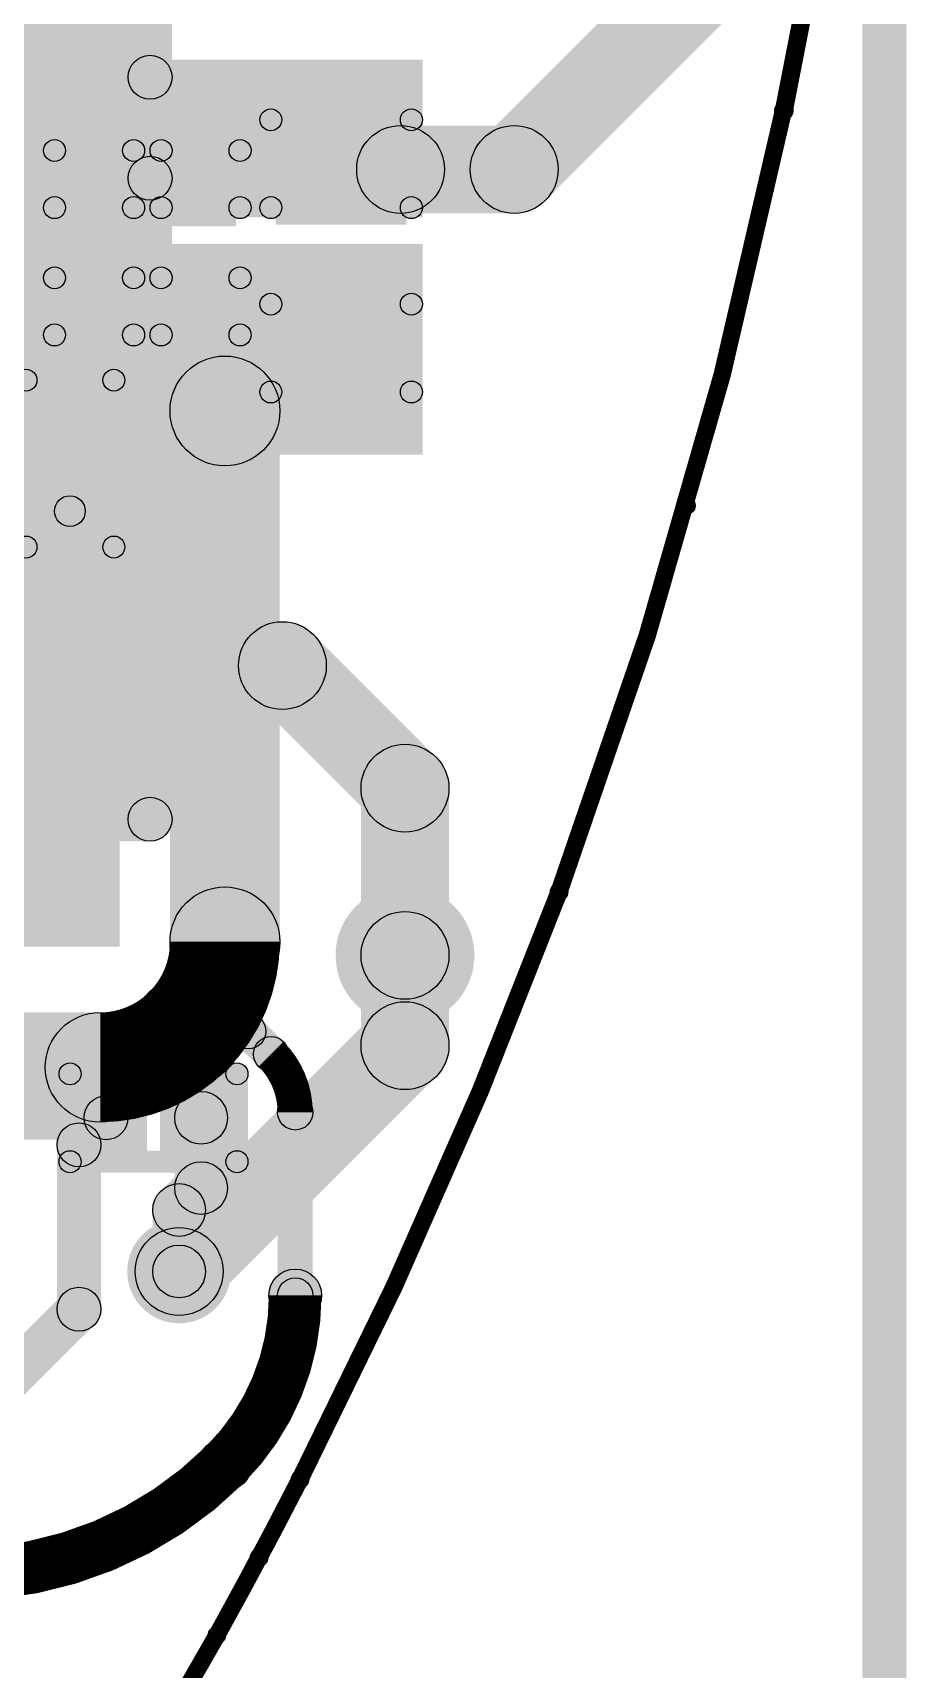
# Model space of a CAD drawing. Header units: millimetres. Extents: x -0.55 to 1.07, y -0.21 to 1.95.
# Drawn here: x 0.6982 to 0.8971, y 0.0624 to 0.4351 of the extents above; entities that cross this region are included whole.
import ezdxf

# ---------------------------------------------------------------- set-up
doc = ezdxf.new("R2010")
doc.units = ezdxf.units.MM
doc.header["$MEASUREMENT"] = 0
for name, color, linetype in [('BottomLayer', 5, 'Continuous'), ('BottomOverlay', 54, 'Continuous'), ('BottomPaste', 16, 'Continuous'), ('BottomSolder', 6, 'Continuous'), ('Mechanical1', 6, 'Continuous'), ('Mechanical2', 216, 'Continuous'), ('TopLayer', 1, 'Continuous'), ('TopOverlay', 2, 'Continuous'), ('TopPaste', 8, 'Continuous'), ('TopSolder', 216, 'Continuous'), ('ViaHoleLayer', 16, 'Continuous')]:
    doc.layers.add(name, color=color, linetype=linetype)

# ---------------------------------------------------------------- blocks, each defined once
blk = doc.blocks.new('C__0402_1')
at = {"layer": 'TopLayer'}
for points in [[(-0.0275, -0.0125), (-0.0275, 0.0125), (-0.0095, 0.0125), (-0.0095, -0.0125)], [(0.0095, -0.0125), (0.0095, 0.0125), (0.0275, 0.0125), (0.0275, -0.0125)]]:
    blk.add_hatch(color=1, dxfattribs=at).paths.add_polyline_path(points)
at = {"layer": 'TopOverlay'}
h = blk.add_hatch(color=2, dxfattribs=at)
edge = h.paths.add_edge_path()
edge.add_arc((-0.031, 0.016), 0.0025, 0, 360)
h = blk.add_hatch(color=2, dxfattribs=at)
edge = h.paths.add_edge_path()
edge.add_arc((-0.031, 0.016), 0.0025, 0, 360)
for points in [[(-0.0285, -0.016), (-0.0335, -0.016), (-0.0335, 0.016), (-0.0285, 0.016)], [(-0.011, 0.0185), (-0.011, 0.0135), (-0.031, 0.0135), (-0.031, 0.0185)], [(0.031, 0.0185), (0.031, 0.0135), (0.011, 0.0135), (0.011, 0.0185)], [(0.0335, -0.016), (0.0285, -0.016), (0.0285, 0.016), (0.0335, 0.016)], [(-0.011, -0.0135), (-0.011, -0.0185), (-0.031, -0.0185), (-0.031, -0.0135)], [(0.031, -0.0135), (0.031, -0.0185), (0.011, -0.0185), (0.011, -0.0135)]]:
    blk.add_hatch(color=2, dxfattribs=at).paths.add_polyline_path(points)
h = blk.add_hatch(color=2, dxfattribs=at)
edge = h.paths.add_edge_path()
edge.add_arc((-0.011, 0.016), 0.0025, 0, 360)
h = blk.add_hatch(color=2, dxfattribs=at)
edge = h.paths.add_edge_path()
edge.add_arc((0.011, 0.016), 0.0025, 0, 360)
h = blk.add_hatch(color=2, dxfattribs=at)
edge = h.paths.add_edge_path()
edge.add_arc((0.031, 0.016), 0.0025, 0, 360)
h = blk.add_hatch(color=2, dxfattribs=at)
edge = h.paths.add_edge_path()
edge.add_arc((0.031, 0.016), 0.0025, 0, 360)
h = blk.add_hatch(color=2, dxfattribs=at)
edge = h.paths.add_edge_path()
edge.add_arc((-0.031, -0.016), 0.0025, 0, 360)
h = blk.add_hatch(color=2, dxfattribs=at)
edge = h.paths.add_edge_path()
edge.add_arc((-0.031, -0.016), 0.0025, 0, 360)
h = blk.add_hatch(color=2, dxfattribs=at)
edge = h.paths.add_edge_path()
edge.add_arc((-0.011, -0.016), 0.0025, 0, 360)
h = blk.add_hatch(color=2, dxfattribs=at)
edge = h.paths.add_edge_path()
edge.add_arc((0.011, -0.016), 0.0025, 0, 360)
h = blk.add_hatch(color=2, dxfattribs=at)
edge = h.paths.add_edge_path()
edge.add_arc((0.031, -0.016), 0.0025, 0, 360)
h = blk.add_hatch(color=2, dxfattribs=at)
edge = h.paths.add_edge_path()
edge.add_arc((0.031, -0.016), 0.0025, 0, 360)
at = {"layer": 'TopPaste'}
for points in [[(-0.0275, -0.0125), (-0.0275, 0.0125), (-0.0095, 0.0125), (-0.0095, -0.0125)], [(0.0095, -0.0125), (0.0095, 0.0125), (0.0275, 0.0125), (0.0275, -0.0125)]]:
    blk.add_hatch(color=8, dxfattribs=at).paths.add_polyline_path(points)
at = {"layer": 'TopSolder'}
for points in [[(-0.02986, -0.01486), (-0.02986, 0.01486), (-0.00714, 0.01486), (-0.00714, -0.01486)], [(0.00714, -0.01486), (0.00714, 0.01486), (0.02986, 0.01486), (0.02986, -0.01486)]]:
    blk.add_hatch(color=216, dxfattribs=at).paths.add_polyline_path(points)
at = {"layer": 'TopOverlay'}
for centre in [(-0.031, 0.016), (-0.031, 0.016), (-0.011, 0.016), (0.011, 0.016), (0.031, 0.016), (0.031, 0.016), (-0.031, -0.016), (-0.031, -0.016), (-0.011, -0.016), (0.011, -0.016), (0.031, -0.016), (0.031, -0.016)]:
    blk.add_circle(centre, 0.0025, dxfattribs=at)
blk = doc.blocks.new('RES_2512_B_4')
at = {"layer": 'BottomLayer'}
for points in [[(-0.15945, 0.06693), (-0.09646, 0.06693), (-0.09646, -0.06693), (-0.15945, -0.06693)], [(0.09646, 0.06693), (0.15945, 0.06693), (0.15945, -0.06693), (0.09646, -0.06693)]]:
    blk.add_hatch(color=5, dxfattribs=at).paths.add_polyline_path(points)
at = {"layer": 'BottomOverlay'}
h = blk.add_hatch(color=54, dxfattribs=at)
edge = h.paths.add_edge_path()
edge.add_arc((-0.167, 0.073), 0.005, 0, 360)
h = blk.add_hatch(color=54, dxfattribs=at)
edge = h.paths.add_edge_path()
edge.add_arc((-0.167, 0.073), 0.005, 0, 360)
for points in [[(0.16679, 0.078), (0.16679, 0.068), (-0.167, 0.068), (-0.167, 0.078)], [(-0.172, 0.073), (-0.162, 0.073), (-0.162, -0.073), (-0.172, -0.073)], [(0.16179, 0.073), (0.17179, 0.073), (0.17179, -0.073), (0.16179, -0.073)], [(0.16679, -0.068), (0.16679, -0.078), (-0.167, -0.078), (-0.167, -0.068)]]:
    blk.add_hatch(color=54, dxfattribs=at).paths.add_polyline_path(points)
h = blk.add_hatch(color=54, dxfattribs=at)
edge = h.paths.add_edge_path()
edge.add_arc((0.16679, 0.073), 0.005, 0, 360)
h = blk.add_hatch(color=54, dxfattribs=at)
edge = h.paths.add_edge_path()
edge.add_arc((0.16679, 0.073), 0.005, 0, 360)
h = blk.add_hatch(color=54, dxfattribs=at)
edge = h.paths.add_edge_path()
edge.add_arc((-0.167, -0.073), 0.005, 0, 360)
h = blk.add_hatch(color=54, dxfattribs=at)
edge = h.paths.add_edge_path()
edge.add_arc((-0.167, -0.073), 0.005, 0, 360)
h = blk.add_hatch(color=54, dxfattribs=at)
edge = h.paths.add_edge_path()
edge.add_arc((0.16679, -0.073), 0.005, 0, 360)
h = blk.add_hatch(color=54, dxfattribs=at)
edge = h.paths.add_edge_path()
edge.add_arc((0.16679, -0.073), 0.005, 0, 360)
at = {"layer": 'BottomPaste'}
for points in [[(-0.15945, 0.06693), (-0.09646, 0.06693), (-0.09646, -0.06693), (-0.15945, -0.06693)], [(0.09646, 0.06693), (0.15945, 0.06693), (0.15945, -0.06693), (0.09646, -0.06693)]]:
    blk.add_hatch(color=16, dxfattribs=at).paths.add_polyline_path(points)
at = {"layer": 'BottomSolder'}
for points in [[(-0.16345, 0.07093), (-0.09246, 0.07093), (-0.09246, -0.07093), (-0.16345, -0.07093)], [(0.09246, 0.07093), (0.16345, 0.07093), (0.16345, -0.07093), (0.09246, -0.07093)]]:
    blk.add_hatch(color=6, dxfattribs=at).paths.add_polyline_path(points)
at = {"layer": 'BottomOverlay'}
for centre in [(-0.167, 0.073), (-0.167, 0.073), (0.16679, 0.073), (0.16679, 0.073), (-0.167, -0.073), (-0.167, -0.073), (0.16679, -0.073), (0.16679, -0.073)]:
    blk.add_circle(centre, 0.005, dxfattribs=at)
blk = doc.blocks.new('RES_2512_B_5')
at = {"layer": 'BottomLayer'}
for points in [[(-0.15945, 0.06693), (-0.09646, 0.06693), (-0.09646, -0.06693), (-0.15945, -0.06693)], [(0.09646, 0.06693), (0.15945, 0.06693), (0.15945, -0.06693), (0.09646, -0.06693)]]:
    blk.add_hatch(color=5, dxfattribs=at).paths.add_polyline_path(points)
at = {"layer": 'BottomOverlay'}
h = blk.add_hatch(color=54, dxfattribs=at)
edge = h.paths.add_edge_path()
edge.add_arc((-0.167, 0.073), 0.005, 0, 360)
h = blk.add_hatch(color=54, dxfattribs=at)
edge = h.paths.add_edge_path()
edge.add_arc((-0.167, 0.073), 0.005, 0, 360)
for points in [[(0.16679, 0.078), (0.16679, 0.068), (-0.167, 0.068), (-0.167, 0.078)], [(-0.172, 0.073), (-0.162, 0.073), (-0.162, -0.073), (-0.172, -0.073)], [(0.16179, 0.073), (0.17179, 0.073), (0.17179, -0.073), (0.16179, -0.073)], [(0.16679, -0.068), (0.16679, -0.078), (-0.167, -0.078), (-0.167, -0.068)]]:
    blk.add_hatch(color=54, dxfattribs=at).paths.add_polyline_path(points)
h = blk.add_hatch(color=54, dxfattribs=at)
edge = h.paths.add_edge_path()
edge.add_arc((0.16679, 0.073), 0.005, 0, 360)
h = blk.add_hatch(color=54, dxfattribs=at)
edge = h.paths.add_edge_path()
edge.add_arc((0.16679, 0.073), 0.005, 0, 360)
h = blk.add_hatch(color=54, dxfattribs=at)
edge = h.paths.add_edge_path()
edge.add_arc((-0.167, -0.073), 0.005, 0, 360)
h = blk.add_hatch(color=54, dxfattribs=at)
edge = h.paths.add_edge_path()
edge.add_arc((-0.167, -0.073), 0.005, 0, 360)
h = blk.add_hatch(color=54, dxfattribs=at)
edge = h.paths.add_edge_path()
edge.add_arc((0.16679, -0.073), 0.005, 0, 360)
h = blk.add_hatch(color=54, dxfattribs=at)
edge = h.paths.add_edge_path()
edge.add_arc((0.16679, -0.073), 0.005, 0, 360)
at = {"layer": 'BottomPaste'}
for points in [[(-0.15945, 0.06693), (-0.09646, 0.06693), (-0.09646, -0.06693), (-0.15945, -0.06693)], [(0.09646, 0.06693), (0.15945, 0.06693), (0.15945, -0.06693), (0.09646, -0.06693)]]:
    blk.add_hatch(color=16, dxfattribs=at).paths.add_polyline_path(points)
at = {"layer": 'BottomSolder'}
for points in [[(-0.16345, 0.07093), (-0.09246, 0.07093), (-0.09246, -0.07093), (-0.16345, -0.07093)], [(0.09246, 0.07093), (0.16345, 0.07093), (0.16345, -0.07093), (0.09246, -0.07093)]]:
    blk.add_hatch(color=6, dxfattribs=at).paths.add_polyline_path(points)
at = {"layer": 'BottomOverlay'}
for centre in [(-0.167, 0.073), (-0.167, 0.073), (0.16679, 0.073), (0.16679, 0.073), (-0.167, -0.073), (-0.167, -0.073), (0.16679, -0.073), (0.16679, -0.073)]:
    blk.add_circle(centre, 0.005, dxfattribs=at)
blk = doc.blocks.new('R___0201_45')
at = {"layer": 'TopLayer'}
for points in [[(-0.01614, 0.00728), (-0.00551, 0.00728), (-0.00551, -0.00728), (-0.01614, -0.00728)], [(0.00551, 0.00728), (0.01614, 0.00728), (0.01614, -0.00728), (0.00551, -0.00728)]]:
    blk.add_hatch(color=1, dxfattribs=at).paths.add_polyline_path(points)
at = {"layer": 'TopOverlay'}
h = blk.add_hatch(color=2, dxfattribs=at)
edge = h.paths.add_edge_path()
edge.add_arc((-0.019, 0.01), 0.0025, 0, 360)
h = blk.add_hatch(color=2, dxfattribs=at)
edge = h.paths.add_edge_path()
edge.add_arc((-0.019, 0.01), 0.0025, 0, 360)
for points in [[(0.019, 0.0125), (0.019, 0.0075), (-0.019, 0.0075), (-0.019, 0.0125)], [(-0.0215, 0.01), (-0.0165, 0.01), (-0.0165, -0.01), (-0.0215, -0.01)], [(0.0165, 0.01), (0.0215, 0.01), (0.0215, -0.01), (0.0165, -0.01)], [(0.019, -0.0075), (0.019, -0.0125), (-0.019, -0.0125), (-0.019, -0.0075)]]:
    blk.add_hatch(color=2, dxfattribs=at).paths.add_polyline_path(points)
h = blk.add_hatch(color=2, dxfattribs=at)
edge = h.paths.add_edge_path()
edge.add_arc((0.019, 0.01), 0.0025, 0, 360)
h = blk.add_hatch(color=2, dxfattribs=at)
edge = h.paths.add_edge_path()
edge.add_arc((0.019, 0.01), 0.0025, 0, 360)
h = blk.add_hatch(color=2, dxfattribs=at)
edge = h.paths.add_edge_path()
edge.add_arc((-0.019, -0.01), 0.0025, 0, 360)
h = blk.add_hatch(color=2, dxfattribs=at)
edge = h.paths.add_edge_path()
edge.add_arc((-0.019, -0.01), 0.0025, 0, 360)
h = blk.add_hatch(color=2, dxfattribs=at)
edge = h.paths.add_edge_path()
edge.add_arc((0.019, -0.01), 0.0025, 0, 360)
h = blk.add_hatch(color=2, dxfattribs=at)
edge = h.paths.add_edge_path()
edge.add_arc((0.019, -0.01), 0.0025, 0, 360)
at = {"layer": 'TopPaste'}
for points in [[(-0.01614, 0.00728), (-0.00551, 0.00728), (-0.00551, -0.00728), (-0.01614, -0.00728)], [(0.00551, 0.00728), (0.01614, 0.00728), (0.01614, -0.00728), (0.00551, -0.00728)]]:
    blk.add_hatch(color=8, dxfattribs=at).paths.add_polyline_path(points)
at = {"layer": 'TopSolder'}
for points in [[(-0.02014, 0.01128), (-0.00151, 0.01128), (-0.00151, -0.01128), (-0.02014, -0.01128)], [(0.00151, 0.01128), (0.02014, 0.01128), (0.02014, -0.01128), (0.00151, -0.01128)]]:
    blk.add_hatch(color=216, dxfattribs=at).paths.add_polyline_path(points)
at = {"layer": 'TopOverlay'}
for centre in [(-0.019, 0.01), (-0.019, 0.01), (0.019, 0.01), (0.019, 0.01), (-0.019, -0.01), (-0.019, -0.01), (0.019, -0.01), (0.019, -0.01)]:
    blk.add_circle(centre, 0.0025, dxfattribs=at)
blk = doc.blocks.new('R___0201_57')
at = {"layer": 'TopLayer'}
for points in [[(-0.01614, 0.00728), (-0.00551, 0.00728), (-0.00551, -0.00728), (-0.01614, -0.00728)], [(0.00551, 0.00728), (0.01614, 0.00728), (0.01614, -0.00728), (0.00551, -0.00728)]]:
    blk.add_hatch(color=1, dxfattribs=at).paths.add_polyline_path(points)
at = {"layer": 'TopOverlay'}
h = blk.add_hatch(color=2, dxfattribs=at)
edge = h.paths.add_edge_path()
edge.add_arc((-0.019, 0.01), 0.0025, 0, 360)
h = blk.add_hatch(color=2, dxfattribs=at)
edge = h.paths.add_edge_path()
edge.add_arc((-0.019, 0.01), 0.0025, 0, 360)
for points in [[(-0.019, 0.0075), (-0.019, 0.0125), (0.019, 0.0125), (0.019, 0.0075)], [(-0.0215, 0.01), (-0.0165, 0.01), (-0.0165, -0.01), (-0.0215, -0.01)], [(0.0165, 0.01), (0.0215, 0.01), (0.0215, -0.01), (0.0165, -0.01)], [(-0.019, -0.0125), (-0.019, -0.0075), (0.019, -0.0075), (0.019, -0.0125)]]:
    blk.add_hatch(color=2, dxfattribs=at).paths.add_polyline_path(points)
h = blk.add_hatch(color=2, dxfattribs=at)
edge = h.paths.add_edge_path()
edge.add_arc((0.019, 0.01), 0.0025, 0, 360)
h = blk.add_hatch(color=2, dxfattribs=at)
edge = h.paths.add_edge_path()
edge.add_arc((0.019, 0.01), 0.0025, 0, 360)
h = blk.add_hatch(color=2, dxfattribs=at)
edge = h.paths.add_edge_path()
edge.add_arc((-0.019, -0.01), 0.0025, 0, 360)
h = blk.add_hatch(color=2, dxfattribs=at)
edge = h.paths.add_edge_path()
edge.add_arc((-0.019, -0.01), 0.0025, 0, 360)
h = blk.add_hatch(color=2, dxfattribs=at)
edge = h.paths.add_edge_path()
edge.add_arc((0.019, -0.01), 0.0025, 0, 360)
h = blk.add_hatch(color=2, dxfattribs=at)
edge = h.paths.add_edge_path()
edge.add_arc((0.019, -0.01), 0.0025, 0, 360)
at = {"layer": 'TopPaste'}
for points in [[(-0.01614, 0.00728), (-0.00551, 0.00728), (-0.00551, -0.00728), (-0.01614, -0.00728)], [(0.00551, 0.00728), (0.01614, 0.00728), (0.01614, -0.00728), (0.00551, -0.00728)]]:
    blk.add_hatch(color=8, dxfattribs=at).paths.add_polyline_path(points)
at = {"layer": 'TopSolder'}
for points in [[(-0.02014, 0.01128), (-0.00151, 0.01128), (-0.00151, -0.01128), (-0.02014, -0.01128)], [(0.00151, 0.01128), (0.02014, 0.01128), (0.02014, -0.01128), (0.00151, -0.01128)]]:
    blk.add_hatch(color=216, dxfattribs=at).paths.add_polyline_path(points)
at = {"layer": 'TopOverlay'}
for centre in [(-0.019, 0.01), (-0.019, 0.01), (0.019, 0.01), (0.019, 0.01), (-0.019, -0.01), (-0.019, -0.01), (0.019, -0.01), (0.019, -0.01)]:
    blk.add_circle(centre, 0.0025, dxfattribs=at)
blk = doc.blocks.new('C___0201_67')
at = {"layer": 'TopLayer'}
for points in [[(-0.01772, 0.00591), (-0.00591, 0.00591), (-0.00591, -0.00591), (-0.01772, -0.00591)], [(0.00591, 0.00591), (0.01772, 0.00591), (0.01772, -0.00591), (0.00591, -0.00591)]]:
    blk.add_hatch(color=1, dxfattribs=at).paths.add_polyline_path(points)
at = {"layer": 'TopOverlay'}
h = blk.add_hatch(color=2, dxfattribs=at)
edge = h.paths.add_edge_path()
edge.add_arc((-0.021, 0.009), 0.0025, 0, 360)
h = blk.add_hatch(color=2, dxfattribs=at)
edge = h.paths.add_edge_path()
edge.add_arc((-0.021, 0.009), 0.0025, 0, 360)
for points in [[(-0.021, 0.0065), (-0.021, 0.0115), (-0.008, 0.0115), (-0.008, 0.0065)], [(0.008, 0.0065), (0.008, 0.0115), (0.021, 0.0115), (0.021, 0.0065)], [(-0.0235, 0.009), (-0.0185, 0.009), (-0.0185, -0.009), (-0.0235, -0.009)], [(0.0185, 0.009), (0.0235, 0.009), (0.0235, -0.009), (0.0185, -0.009)], [(-0.021, -0.0115), (-0.021, -0.0065), (-0.008, -0.0065), (-0.008, -0.0115)], [(0.008, -0.0115), (0.008, -0.0065), (0.021, -0.0065), (0.021, -0.0115)]]:
    blk.add_hatch(color=2, dxfattribs=at).paths.add_polyline_path(points)
h = blk.add_hatch(color=2, dxfattribs=at)
edge = h.paths.add_edge_path()
edge.add_arc((-0.008, 0.009), 0.0025, 0, 360)
h = blk.add_hatch(color=2, dxfattribs=at)
edge = h.paths.add_edge_path()
edge.add_arc((0.008, 0.009), 0.0025, 0, 360)
h = blk.add_hatch(color=2, dxfattribs=at)
edge = h.paths.add_edge_path()
edge.add_arc((0.021, 0.009), 0.0025, 0, 360)
h = blk.add_hatch(color=2, dxfattribs=at)
edge = h.paths.add_edge_path()
edge.add_arc((0.021, 0.009), 0.0025, 0, 360)
h = blk.add_hatch(color=2, dxfattribs=at)
edge = h.paths.add_edge_path()
edge.add_arc((-0.021, -0.009), 0.0025, 0, 360)
h = blk.add_hatch(color=2, dxfattribs=at)
edge = h.paths.add_edge_path()
edge.add_arc((-0.021, -0.009), 0.0025, 0, 360)
h = blk.add_hatch(color=2, dxfattribs=at)
edge = h.paths.add_edge_path()
edge.add_arc((-0.008, -0.009), 0.0025, 0, 360)
h = blk.add_hatch(color=2, dxfattribs=at)
edge = h.paths.add_edge_path()
edge.add_arc((0.008, -0.009), 0.0025, 0, 360)
h = blk.add_hatch(color=2, dxfattribs=at)
edge = h.paths.add_edge_path()
edge.add_arc((0.021, -0.009), 0.0025, 0, 360)
h = blk.add_hatch(color=2, dxfattribs=at)
edge = h.paths.add_edge_path()
edge.add_arc((0.021, -0.009), 0.0025, 0, 360)
at = {"layer": 'TopPaste'}
for points in [[(-0.01772, 0.00591), (-0.00591, 0.00591), (-0.00591, -0.00591), (-0.01772, -0.00591)], [(0.00591, 0.00591), (0.01772, 0.00591), (0.01772, -0.00591), (0.00591, -0.00591)]]:
    blk.add_hatch(color=8, dxfattribs=at).paths.add_polyline_path(points)
at = {"layer": 'TopSolder'}
for points in [[(-0.01988, 0.00807), (-0.00374, 0.00807), (-0.00374, -0.00807), (-0.01988, -0.00807)], [(0.00374, 0.00807), (0.01988, 0.00807), (0.01988, -0.00807), (0.00374, -0.00807)]]:
    blk.add_hatch(color=216, dxfattribs=at).paths.add_polyline_path(points)
at = {"layer": 'TopOverlay'}
for centre in [(-0.021, 0.009), (-0.021, 0.009), (-0.008, 0.009), (0.008, 0.009), (0.021, 0.009), (0.021, 0.009), (-0.021, -0.009), (-0.021, -0.009), (-0.008, -0.009), (0.008, -0.009), (0.021, -0.009), (0.021, -0.009)]:
    blk.add_circle(centre, 0.0025, dxfattribs=at)
blk = doc.blocks.new('CAP_0201_76')
at = {"layer": 'TopLayer'}
for points in [[(-0.01772, 0.00591), (-0.00591, 0.00591), (-0.00591, -0.00591), (-0.01772, -0.00591)], [(0.00591, 0.00591), (0.01772, 0.00591), (0.01772, -0.00591), (0.00591, -0.00591)]]:
    blk.add_hatch(color=1, dxfattribs=at).paths.add_polyline_path(points)
at = {"layer": 'TopOverlay'}
h = blk.add_hatch(color=2, dxfattribs=at)
edge = h.paths.add_edge_path()
edge.add_arc((-0.021, 0.009), 0.0025, 0, 360)
h = blk.add_hatch(color=2, dxfattribs=at)
edge = h.paths.add_edge_path()
edge.add_arc((-0.021, 0.009), 0.0025, 0, 360)
for points in [[(-0.008, 0.0115), (-0.008, 0.0065), (-0.021, 0.0065), (-0.021, 0.0115)], [(0.021, 0.0115), (0.021, 0.0065), (0.008, 0.0065), (0.008, 0.0115)], [(-0.0185, -0.009), (-0.0235, -0.009), (-0.0235, 0.009), (-0.0185, 0.009)], [(0.0235, -0.009), (0.0185, -0.009), (0.0185, 0.009), (0.0235, 0.009)], [(-0.008, -0.0065), (-0.008, -0.0115), (-0.021, -0.0115), (-0.021, -0.0065)], [(0.021, -0.0065), (0.021, -0.0115), (0.008, -0.0115), (0.008, -0.0065)]]:
    blk.add_hatch(color=2, dxfattribs=at).paths.add_polyline_path(points)
h = blk.add_hatch(color=2, dxfattribs=at)
edge = h.paths.add_edge_path()
edge.add_arc((-0.008, 0.009), 0.0025, 0, 360)
h = blk.add_hatch(color=2, dxfattribs=at)
edge = h.paths.add_edge_path()
edge.add_arc((0.008, 0.009), 0.0025, 0, 360)
h = blk.add_hatch(color=2, dxfattribs=at)
edge = h.paths.add_edge_path()
edge.add_arc((0.021, 0.009), 0.0025, 0, 360)
h = blk.add_hatch(color=2, dxfattribs=at)
edge = h.paths.add_edge_path()
edge.add_arc((0.021, 0.009), 0.0025, 0, 360)
h = blk.add_hatch(color=2, dxfattribs=at)
edge = h.paths.add_edge_path()
edge.add_arc((-0.021, -0.009), 0.0025, 0, 360)
h = blk.add_hatch(color=2, dxfattribs=at)
edge = h.paths.add_edge_path()
edge.add_arc((-0.021, -0.009), 0.0025, 0, 360)
h = blk.add_hatch(color=2, dxfattribs=at)
edge = h.paths.add_edge_path()
edge.add_arc((-0.008, -0.009), 0.0025, 0, 360)
h = blk.add_hatch(color=2, dxfattribs=at)
edge = h.paths.add_edge_path()
edge.add_arc((0.008, -0.009), 0.0025, 0, 360)
h = blk.add_hatch(color=2, dxfattribs=at)
edge = h.paths.add_edge_path()
edge.add_arc((0.021, -0.009), 0.0025, 0, 360)
h = blk.add_hatch(color=2, dxfattribs=at)
edge = h.paths.add_edge_path()
edge.add_arc((0.021, -0.009), 0.0025, 0, 360)
at = {"layer": 'TopPaste'}
for points in [[(-0.01772, 0.00591), (-0.00591, 0.00591), (-0.00591, -0.00591), (-0.01772, -0.00591)], [(0.00591, 0.00591), (0.01772, 0.00591), (0.01772, -0.00591), (0.00591, -0.00591)]]:
    blk.add_hatch(color=8, dxfattribs=at).paths.add_polyline_path(points)
at = {"layer": 'TopSolder'}
for points in [[(-0.01988, 0.00807), (-0.00374, 0.00807), (-0.00374, -0.00807), (-0.01988, -0.00807)], [(0.00374, 0.00807), (0.01988, 0.00807), (0.01988, -0.00807), (0.00374, -0.00807)]]:
    blk.add_hatch(color=216, dxfattribs=at).paths.add_polyline_path(points)
at = {"layer": 'TopOverlay'}
for centre in [(-0.021, 0.009), (-0.021, 0.009), (-0.008, 0.009), (0.008, 0.009), (0.021, 0.009), (0.021, 0.009), (-0.021, -0.009), (-0.021, -0.009), (-0.008, -0.009), (0.008, -0.009), (0.021, -0.009), (0.021, -0.009)]:
    blk.add_circle(centre, 0.0025, dxfattribs=at)

msp = doc.modelspace()

# ---------------------------------------------------------------- hatches: boundary and pattern name
at = {"layer": 'BottomLayer'}
for points in [[(0.655, 0.227), (0.718, 0.227), (0.718, 0.571), (0.655, 0.571)], [(0.7545, 0.22809), (0.7295, 0.22809), (0.7295, 0.349), (0.7545, 0.349)], [(0.793, 0.20443), (0.773, 0.20443), (0.773, 0.225), (0.793, 0.225)], [(0.669, 0.187), (0.669, 0.212), (0.7136, 0.212), (0.7136, 0.187)], [(0.73864, 0.14593), (0.7245, 0.16007), (0.77593, 0.2115), (0.79007, 0.19736)]]:
    msp.add_hatch(color=5, dxfattribs=at).paths.add_polyline_path(points)
h = msp.add_hatch(color=5, dxfattribs=at)
edge = h.paths.add_edge_path()
edge.add_arc((0.742, 0.349), 0.0125, 0, 360)
h = msp.add_hatch(color=5, dxfattribs=at)
edge = h.paths.add_edge_path()
edge.add_arc((0.742, 0.349), 0.01181, 0, 360)
h = msp.add_hatch(color=5, dxfattribs=at)
edge = h.paths.add_edge_path()
edge.add_arc((0.742, 0.22809), 0.0125, 0, 360)
h = msp.add_hatch(color=5, dxfattribs=at)
edge = h.paths.add_edge_path()
edge.add_arc((0.742, 0.22809), 0.0125, 0, 360)
h = msp.add_hatch(color=5, dxfattribs=at)
edge = h.paths.add_edge_path()
edge.add_arc((0.783, 0.225), 0.01181, 0, 360)
h = msp.add_hatch(color=5, dxfattribs=at)
edge = h.paths.add_edge_path()
edge.add_arc((0.783, 0.225), 0.01, 0, 360)
h = msp.add_hatch(color=5, dxfattribs=at)
edge = h.paths.add_edge_path()
edge.add_arc((0.73359, 0.20778), 0.0125, 0, 360)
h = msp.add_hatch(color=5, dxfattribs=at)
edge = h.paths.add_edge_path()
edge.add_arc((0.73359, 0.20778), 0.0125, 0, 360)
h = msp.add_hatch(color=5, dxfattribs=at)
edge = h.paths.add_edge_path()
edge.add_arc((0.783, 0.20443), 0.01, 0, 360)
h = msp.add_hatch(color=5, dxfattribs=at)
edge = h.paths.add_edge_path()
edge.add_arc((0.783, 0.20443), 0.01, 0, 360)
h = msp.add_hatch(color=5, dxfattribs=at)
edge = h.paths.add_edge_path()
edge.add_arc((0.7136, 0.1995), 0.0125, 0, 360)
h = msp.add_hatch(color=5, dxfattribs=at)
edge = h.paths.add_edge_path()
edge.add_arc((0.7136, 0.1995), 0.0125, 0, 360)
h = msp.add_hatch(color=5, dxfattribs=at)
edge = h.paths.add_edge_path()
edge.add_arc((0.73157, 0.153), 0.01181, 0, 360)
h = msp.add_hatch(color=5, dxfattribs=at)
edge = h.paths.add_edge_path()
edge.add_arc((0.73157, 0.153), 0.01, 0, 360)
at = {"layer": 'BottomSolder'}
h = msp.add_hatch(color=6, dxfattribs=at)
edge = h.paths.add_edge_path()
edge.add_arc((0.783, 0.225), 0.01581, 0, 360)
at = {"layer": 'Mechanical1'}
msp.add_hatch(color=6, dxfattribs=at).paths.add_polyline_path([(0.89715, -0.158), (0.88715, -0.158), (0.88715, 0.62993), (0.89715, 0.62993)])
at = {"layer": 'Mechanical2'}
h = msp.add_hatch(color=216, dxfattribs=at)
edge = h.paths.add_edge_path()
edge.add_arc((0.86918, 0.4174), 0.00197, 0, 360)
h = msp.add_hatch(color=216, dxfattribs=at)
edge = h.paths.add_edge_path()
edge.add_arc((0.86918, 0.4174), 0.00197, 0, 360)
h = msp.add_hatch(color=216, dxfattribs=at)
edge = h.paths.add_edge_path()
edge.add_arc((0.86918, 0.4174), 0.00197, 0, 360)
h = msp.add_hatch(color=216, dxfattribs=at)
edge = h.paths.add_edge_path()
edge.add_arc((0.86919, 0.41739), 0.00197, 0, 360)
for points in [[(0.86789, 0.41591), (0.87047, 0.41889), (0.87048, 0.41888), (0.8679, 0.4159)], [(0.84562, 0.32611), (0.84853, 0.32875), (0.84854, 0.32874), (0.84562, 0.3261)], [(0.81645, 0.23833), (0.81969, 0.24056), (0.8197, 0.24055), (0.81646, 0.23832)], [(0.75727, 0.10494), (0.76092, 0.10642), (0.76092, 0.10642), (0.75727, 0.10493)], [(0.74792, 0.08715), (0.75161, 0.08852), (0.75162, 0.08851), (0.74793, 0.08714)], [(0.73829, 0.0695), (0.74202, 0.07077), (0.74202, 0.07076), (0.7383, 0.06949)]]:
    msp.add_hatch(color=216, dxfattribs=at).paths.add_polyline_path(points)
h = msp.add_hatch(color=216, dxfattribs=at)
edge = h.paths.add_edge_path()
edge.add_arc((0.84707, 0.32743), 0.00197, 0, 360)
h = msp.add_hatch(color=216, dxfattribs=at)
edge = h.paths.add_edge_path()
edge.add_arc((0.84708, 0.32742), 0.00197, 0, 360)
h = msp.add_hatch(color=216, dxfattribs=at)
edge = h.paths.add_edge_path()
edge.add_arc((0.81807, 0.23944), 0.00197, 0, 360)
h = msp.add_hatch(color=216, dxfattribs=at)
edge = h.paths.add_edge_path()
edge.add_arc((0.81807, 0.23944), 0.00197, 0, 360)
h = msp.add_hatch(color=216, dxfattribs=at)
edge = h.paths.add_edge_path()
edge.add_arc((0.81807, 0.23944), 0.00197, 0, 360)
h = msp.add_hatch(color=216, dxfattribs=at)
edge = h.paths.add_edge_path()
edge.add_arc((0.81808, 0.23943), 0.00197, 0, 360)
h = msp.add_hatch(color=216, dxfattribs=at)
edge = h.paths.add_edge_path()
edge.add_arc((0.75909, 0.10568), 0.00197, 0, 360)
h = msp.add_hatch(color=216, dxfattribs=at)
edge = h.paths.add_edge_path()
edge.add_arc((0.75909, 0.10568), 0.00197, 0, 360)
h = msp.add_hatch(color=216, dxfattribs=at)
edge = h.paths.add_edge_path()
edge.add_arc((0.75909, 0.10568), 0.00197, 0, 360)
h = msp.add_hatch(color=216, dxfattribs=at)
edge = h.paths.add_edge_path()
edge.add_arc((0.7591, 0.10567), 0.00197, 0, 360)
h = msp.add_hatch(color=216, dxfattribs=at)
edge = h.paths.add_edge_path()
edge.add_arc((0.7591, 0.10567), 0.00197, 0, 360)
h = msp.add_hatch(color=216, dxfattribs=at)
edge = h.paths.add_edge_path()
edge.add_arc((0.74977, 0.08783), 0.00197, 0, 360)
h = msp.add_hatch(color=216, dxfattribs=at)
edge = h.paths.add_edge_path()
edge.add_arc((0.74977, 0.08782), 0.00197, 0, 360)
h = msp.add_hatch(color=216, dxfattribs=at)
edge = h.paths.add_edge_path()
edge.add_arc((0.74016, 0.07013), 0.00197, 0, 360)
h = msp.add_hatch(color=216, dxfattribs=at)
edge = h.paths.add_edge_path()
edge.add_arc((0.74016, 0.07013), 0.00197, 0, 360)
h = msp.add_hatch(color=216, dxfattribs=at)
edge = h.paths.add_edge_path()
edge.add_arc((0.74016, 0.07013), 0.00197, 0, 360)
h = msp.add_hatch(color=216, dxfattribs=at)
edge = h.paths.add_edge_path()
edge.add_arc((0.74016, 0.07012), 0.00197, 0, 360)
h = msp.add_hatch(color=216, dxfattribs=at)
edge = h.paths.add_edge_path()
edge.add_arc((0.74016, 0.07012), 0.00197, 0, 360)
at = {"layer": 'TopLayer'}
for points in [[(0.81495, 0.39693), (0.80081, 0.41107), (0.84974, 0.46), (0.86388, 0.44586)], [(0.65041, 0.39312), (0.787, 0.39312), (0.787, 0.429), (0.65041, 0.429)], [(0.782, 0.394), (0.782, 0.414), (0.80788, 0.414), (0.80788, 0.394)], [(0.67108, 0.362), (0.787, 0.362), (0.787, 0.387), (0.67108, 0.387)], [(0.69914, 0.339), (0.787, 0.339), (0.787, 0.379), (0.69914, 0.379)], [(0.69383, 0.32267), (0.69383, 0.32967), (0.7067, 0.32967), (0.7067, 0.32267)], [(0.62273, 0.281), (0.62273, 0.301), (0.75508, 0.301), (0.75508, 0.281)], [(0.74801, 0.28393), (0.76215, 0.29807), (0.79007, 0.27015), (0.77593, 0.25601)], [(0.793, 0.225), (0.773, 0.225), (0.773, 0.26308), (0.793, 0.26308)], [(0.66042, 0.20369), (0.66042, 0.21169), (0.74731, 0.21169), (0.74731, 0.20369)], [(0.74449, 0.20486), (0.75014, 0.21051), (0.75533, 0.20533), (0.74967, 0.19967)], [(0.66042, 0.183), (0.66042, 0.193), (0.71491, 0.193), (0.71491, 0.183)], [(0.71229, 0.17831), (0.70522, 0.18538), (0.71138, 0.19154), (0.71845, 0.18446)], [(0.74257, 0.172), (0.73057, 0.172), (0.73057, 0.188), (0.74257, 0.188)], [(0.762, 0.14756), (0.754, 0.14756), (0.754, 0.18922), (0.762, 0.18922)], [(0.71376, 0.14441), (0.70376, 0.14441), (0.70376, 0.18184), (0.71376, 0.18184)], [(0.73581, 0.16276), (0.72732, 0.17124), (0.73232, 0.17624), (0.74081, 0.16776)], [(0.73757, 0.153), (0.72557, 0.153), (0.72557, 0.167), (0.73757, 0.167)], [(0.68588, 0.11446), (0.67881, 0.12154), (0.70522, 0.14795), (0.71229, 0.14088)]]:
    msp.add_hatch(color=1, dxfattribs=at).paths.add_polyline_path(points)
h = msp.add_hatch(color=1, dxfattribs=at)
edge = h.paths.add_edge_path()
edge.add_arc((0.782, 0.404), 0.01, 0, 360)
h = msp.add_hatch(color=1, dxfattribs=at)
edge = h.paths.add_edge_path()
edge.add_arc((0.80788, 0.404), 0.01, 0, 360)
h = msp.add_hatch(color=1, dxfattribs=at)
edge = h.paths.add_edge_path()
edge.add_arc((0.80788, 0.404), 0.01, 0, 360)
h = msp.add_hatch(color=1, dxfattribs=at)
edge = h.paths.add_edge_path()
edge.add_arc((0.742, 0.349), 0.01181, 0, 360)
h = msp.add_hatch(color=1, dxfattribs=at)
edge = h.paths.add_edge_path()
edge.add_arc((0.7067, 0.32617), 0.0035, 0, 360)
h = msp.add_hatch(color=1, dxfattribs=at)
edge = h.paths.add_edge_path()
edge.add_arc((0.75508, 0.291), 0.01, 0, 360)
h = msp.add_hatch(color=1, dxfattribs=at)
edge = h.paths.add_edge_path()
edge.add_arc((0.75508, 0.291), 0.01, 0, 360)
h = msp.add_hatch(color=1, dxfattribs=at)
edge = h.paths.add_edge_path()
edge.add_arc((0.783, 0.26308), 0.01, 0, 360)
h = msp.add_hatch(color=1, dxfattribs=at)
edge = h.paths.add_edge_path()
edge.add_arc((0.783, 0.26308), 0.01, 0, 360)
h = msp.add_hatch(color=1, dxfattribs=at)
edge = h.paths.add_edge_path()
edge.add_arc((0.783, 0.225), 0.01181, 0, 360)
h = msp.add_hatch(color=1, dxfattribs=at)
edge = h.paths.add_edge_path()
edge.add_arc((0.783, 0.225), 0.01, 0, 360)
h = msp.add_hatch(color=1, dxfattribs=at)
edge = h.paths.add_edge_path()
edge.add_arc((0.74731, 0.20769), 0.004, 0, 360)
h = msp.add_hatch(color=1, dxfattribs=at)
edge = h.paths.add_edge_path()
edge.add_arc((0.74731, 0.20769), 0.004, 0, 360)
h = msp.add_hatch(color=1, dxfattribs=at)
edge = h.paths.add_edge_path()
edge.add_arc((0.7525, 0.2025), 0.004, 0, 360)
h = msp.add_hatch(color=1, dxfattribs=at)
edge = h.paths.add_edge_path()
edge.add_arc((0.7525, 0.2025), 0.004, 0, 360)
h = msp.add_hatch(color=1, dxfattribs=at)
edge = h.paths.add_edge_path()
edge.add_arc((0.73657, 0.188), 0.006, 0, 360)
h = msp.add_hatch(color=1, dxfattribs=at)
edge = h.paths.add_edge_path()
edge.add_arc((0.71491, 0.188), 0.005, 0, 360)
h = msp.add_hatch(color=1, dxfattribs=at)
edge = h.paths.add_edge_path()
edge.add_arc((0.71491, 0.188), 0.005, 0, 360)
h = msp.add_hatch(color=1, dxfattribs=at)
edge = h.paths.add_edge_path()
edge.add_arc((0.758, 0.18922), 0.004, 0, 360)
h = msp.add_hatch(color=1, dxfattribs=at)
edge = h.paths.add_edge_path()
edge.add_arc((0.758, 0.18922), 0.004, 0, 360)
h = msp.add_hatch(color=1, dxfattribs=at)
edge = h.paths.add_edge_path()
edge.add_arc((0.70876, 0.18184), 0.005, 0, 360)
h = msp.add_hatch(color=1, dxfattribs=at)
edge = h.paths.add_edge_path()
edge.add_arc((0.70876, 0.18184), 0.005, 0, 360)
h = msp.add_hatch(color=1, dxfattribs=at)
edge = h.paths.add_edge_path()
edge.add_arc((0.73657, 0.172), 0.006, 0, 360)
h = msp.add_hatch(color=1, dxfattribs=at)
edge = h.paths.add_edge_path()
edge.add_arc((0.73657, 0.172), 0.006, 0, 360)
h = msp.add_hatch(color=1, dxfattribs=at)
edge = h.paths.add_edge_path()
edge.add_arc((0.73157, 0.167), 0.006, 0, 360)
h = msp.add_hatch(color=1, dxfattribs=at)
edge = h.paths.add_edge_path()
edge.add_arc((0.73157, 0.167), 0.006, 0, 360)
h = msp.add_hatch(color=1, dxfattribs=at)
edge = h.paths.add_edge_path()
edge.add_arc((0.73157, 0.153), 0.01181, 0, 360)
h = msp.add_hatch(color=1, dxfattribs=at)
edge = h.paths.add_edge_path()
edge.add_arc((0.73157, 0.153), 0.006, 0, 360)
h = msp.add_hatch(color=1, dxfattribs=at)
edge = h.paths.add_edge_path()
edge.add_arc((0.758, 0.14756), 0.006, 0, 360)
h = msp.add_hatch(color=1, dxfattribs=at)
edge = h.paths.add_edge_path()
edge.add_arc((0.70876, 0.14441), 0.005, 0, 360)
h = msp.add_hatch(color=1, dxfattribs=at)
edge = h.paths.add_edge_path()
edge.add_arc((0.70876, 0.14441), 0.005, 0, 360)
h = msp.add_hatch(color=1, dxfattribs=at)
edge = h.paths.add_edge_path()
edge.add_arc((0.758, 0.14756), 0.004, 0, 360)
h = msp.add_hatch(color=1, dxfattribs=at)
edge = h.paths.add_edge_path()
edge.add_arc((0.74205, 0.10905), 0.006, 0, 360)
h = msp.add_hatch(color=1, dxfattribs=at)
edge = h.paths.add_edge_path()
edge.add_arc((0.74205, 0.10905), 0.006, 0, 360)
at = {"layer": 'TopOverlay'}
h = msp.add_hatch(color=2, dxfattribs=at)
edge = h.paths.add_edge_path()
edge.add_arc((0.86918, 0.4174), 0.00197, 0, 360)
h = msp.add_hatch(color=2, dxfattribs=at)
edge = h.paths.add_edge_path()
edge.add_arc((0.86918, 0.4174), 0.00197, 0, 360)
h = msp.add_hatch(color=2, dxfattribs=at)
edge = h.paths.add_edge_path()
edge.add_arc((0.86918, 0.4174), 0.00197, 0, 360)
h = msp.add_hatch(color=2, dxfattribs=at)
edge = h.paths.add_edge_path()
edge.add_arc((0.86919, 0.41739), 0.00197, 0, 360)
h = msp.add_hatch(color=2, dxfattribs=at)
edge = h.paths.add_edge_path()
edge.add_arc((0.86919, 0.41739), 0.00197, 0, 360)
h = msp.add_hatch(color=2, dxfattribs=at)
edge = h.paths.add_edge_path()
edge.add_arc((0.86918, 0.41739), 0.00197, 0, 360)
h = msp.add_hatch(color=2, dxfattribs=at)
edge = h.paths.add_edge_path()
edge.add_arc((0.86919, 0.41739), 0.00197, 0, 360)
h = msp.add_hatch(color=2, dxfattribs=at)
edge = h.paths.add_edge_path()
edge.add_arc((0.86918, 0.41739), 0.00197, 0, 360)
h = msp.add_hatch(color=2, dxfattribs=at)
edge = h.paths.add_edge_path()
edge.add_arc((0.86936, 0.41743), 0.00197, 0, 360)
h = msp.add_hatch(color=2, dxfattribs=at)
edge = h.paths.add_edge_path()
edge.add_arc((0.86936, 0.41743), 0.00197, 0, 360)
h = msp.add_hatch(color=2, dxfattribs=at)
edge = h.paths.add_edge_path()
edge.add_arc((0.86937, 0.41741), 0.00197, 0, 360)
h = msp.add_hatch(color=2, dxfattribs=at)
edge = h.paths.add_edge_path()
edge.add_arc((0.86937, 0.4174), 0.00197, 0, 360)
h = msp.add_hatch(color=2, dxfattribs=at)
edge = h.paths.add_edge_path()
edge.add_arc((0.86937, 0.4174), 0.00197, 0, 360)
for points in [[(0.86749, 0.41681), (0.87123, 0.41804), (0.87124, 0.41801), (0.8675, 0.41679)], [(0.86789, 0.41591), (0.87047, 0.41889), (0.87048, 0.41888), (0.8679, 0.4159)], [(0.84562, 0.32611), (0.84853, 0.32875), (0.84854, 0.32874), (0.84562, 0.3261)], [(0.81645, 0.23833), (0.81969, 0.24056), (0.8197, 0.24055), (0.81646, 0.23832)], [(0.75727, 0.10494), (0.76092, 0.10642), (0.76092, 0.10642), (0.75727, 0.10493)], [(0.74792, 0.08715), (0.75161, 0.08852), (0.75162, 0.08851), (0.74793, 0.08714)], [(0.73829, 0.0695), (0.74202, 0.07077), (0.74202, 0.07076), (0.7383, 0.06949)]]:
    msp.add_hatch(color=2, dxfattribs=at).paths.add_polyline_path(points)
h = msp.add_hatch(color=2, dxfattribs=at)
edge = h.paths.add_edge_path()
edge.add_arc((0.84707, 0.32743), 0.00197, 0, 360)
h = msp.add_hatch(color=2, dxfattribs=at)
edge = h.paths.add_edge_path()
edge.add_arc((0.84708, 0.32742), 0.00197, 0, 360)
h = msp.add_hatch(color=2, dxfattribs=at)
edge = h.paths.add_edge_path()
edge.add_arc((0.81807, 0.23944), 0.00197, 0, 360)
h = msp.add_hatch(color=2, dxfattribs=at)
edge = h.paths.add_edge_path()
edge.add_arc((0.81807, 0.23944), 0.00197, 0, 360)
h = msp.add_hatch(color=2, dxfattribs=at)
edge = h.paths.add_edge_path()
edge.add_arc((0.81807, 0.23944), 0.00197, 0, 360)
h = msp.add_hatch(color=2, dxfattribs=at)
edge = h.paths.add_edge_path()
edge.add_arc((0.81808, 0.23944), 0.00197, 0, 360)
h = msp.add_hatch(color=2, dxfattribs=at)
edge = h.paths.add_edge_path()
edge.add_arc((0.81808, 0.23944), 0.00197, 0, 360)
h = msp.add_hatch(color=2, dxfattribs=at)
edge = h.paths.add_edge_path()
edge.add_arc((0.81808, 0.23943), 0.00197, 0, 360)
h = msp.add_hatch(color=2, dxfattribs=at)
edge = h.paths.add_edge_path()
edge.add_arc((0.81808, 0.23943), 0.00197, 0, 360)
h = msp.add_hatch(color=2, dxfattribs=at)
edge = h.paths.add_edge_path()
edge.add_arc((0.81808, 0.23943), 0.00197, 0, 360)
h = msp.add_hatch(color=2, dxfattribs=at)
edge = h.paths.add_edge_path()
edge.add_arc((0.75909, 0.10568), 0.00197, 0, 360)
h = msp.add_hatch(color=2, dxfattribs=at)
edge = h.paths.add_edge_path()
edge.add_arc((0.75909, 0.10568), 0.00197, 0, 360)
h = msp.add_hatch(color=2, dxfattribs=at)
edge = h.paths.add_edge_path()
edge.add_arc((0.7591, 0.10568), 0.00197, 0, 360)
h = msp.add_hatch(color=2, dxfattribs=at)
edge = h.paths.add_edge_path()
edge.add_arc((0.75909, 0.10568), 0.00197, 0, 360)
h = msp.add_hatch(color=2, dxfattribs=at)
edge = h.paths.add_edge_path()
edge.add_arc((0.7591, 0.10568), 0.00197, 0, 360)
h = msp.add_hatch(color=2, dxfattribs=at)
edge = h.paths.add_edge_path()
edge.add_arc((0.7591, 0.10567), 0.00197, 0, 360)
h = msp.add_hatch(color=2, dxfattribs=at)
edge = h.paths.add_edge_path()
edge.add_arc((0.7591, 0.10567), 0.00197, 0, 360)
h = msp.add_hatch(color=2, dxfattribs=at)
edge = h.paths.add_edge_path()
edge.add_arc((0.7591, 0.10567), 0.00197, 0, 360)
h = msp.add_hatch(color=2, dxfattribs=at)
edge = h.paths.add_edge_path()
edge.add_arc((0.74977, 0.08783), 0.00197, 0, 360)
h = msp.add_hatch(color=2, dxfattribs=at)
edge = h.paths.add_edge_path()
edge.add_arc((0.74977, 0.08782), 0.00197, 0, 360)
h = msp.add_hatch(color=2, dxfattribs=at)
edge = h.paths.add_edge_path()
edge.add_arc((0.74016, 0.07013), 0.00197, 0, 360)
h = msp.add_hatch(color=2, dxfattribs=at)
edge = h.paths.add_edge_path()
edge.add_arc((0.74016, 0.07013), 0.00197, 0, 360)
h = msp.add_hatch(color=2, dxfattribs=at)
edge = h.paths.add_edge_path()
edge.add_arc((0.74016, 0.07013), 0.00197, 0, 360)
h = msp.add_hatch(color=2, dxfattribs=at)
edge = h.paths.add_edge_path()
edge.add_arc((0.74016, 0.07013), 0.00197, 0, 360)
h = msp.add_hatch(color=2, dxfattribs=at)
edge = h.paths.add_edge_path()
edge.add_arc((0.74016, 0.07013), 0.00197, 0, 360)
h = msp.add_hatch(color=2, dxfattribs=at)
edge = h.paths.add_edge_path()
edge.add_arc((0.74016, 0.07012), 0.00197, 0, 360)
h = msp.add_hatch(color=2, dxfattribs=at)
edge = h.paths.add_edge_path()
edge.add_arc((0.74016, 0.07012), 0.00197, 0, 360)
h = msp.add_hatch(color=2, dxfattribs=at)
edge = h.paths.add_edge_path()
edge.add_arc((0.74016, 0.07012), 0.00197, 0, 360)
at = {"layer": 'TopSolder'}
h = msp.add_hatch(color=216, dxfattribs=at)
edge = h.paths.add_edge_path()
edge.add_arc((0.783, 0.225), 0.01581, 0, 360)
at = {"layer": 'ViaHoleLayer'}
h = msp.add_hatch(color=16, dxfattribs=at)
edge = h.paths.add_edge_path()
edge.add_arc((0.742, 0.349), 0.00591, 0, 360)
h = msp.add_hatch(color=16, dxfattribs=at)
edge = h.paths.add_edge_path()
edge.add_arc((0.783, 0.225), 0.00591, 0, 360)
h = msp.add_hatch(color=16, dxfattribs=at)
edge = h.paths.add_edge_path()
edge.add_arc((0.73157, 0.153), 0.00591, 0, 360)

# ---------------------------------------------------------------- linework, layer by layer
at = {"layer": 'BottomLayer', "const_width": 0.025}
for points in [[(0.742, 0.22809, -0.198912), (0.73359, 0.20778)], [(0.73359, 0.20778, -0.198912), (0.7136, 0.1995)]]:
    msp.add_lwpolyline(points, format="xyb", dxfattribs=at)
at = {"layer": 'BottomLayer'}
for centre, radius in [((0.742, 0.349), 0.0125), ((0.742, 0.22809), 0.0125), ((0.742, 0.22809), 0.0125), ((0.783, 0.225), 0.01), ((0.73359, 0.20778), 0.0125), ((0.73359, 0.20778), 0.0125), ((0.783, 0.20443), 0.01), ((0.783, 0.20443), 0.01), ((0.7136, 0.1995), 0.0125), ((0.7136, 0.1995), 0.0125), ((0.73157, 0.153), 0.01)]:
    msp.add_circle(centre, radius, dxfattribs=at)
at = {"layer": 'Mechanical2', "const_width": 0.00394}
for points in [[(0.87979, 0.4774, -0.013246), (0.86918, 0.4174)], [(0.86918, 0.4174, -0.038746), (0.81807, 0.23944)], [(0.81807, 0.23944, -0.029243), (0.75909, 0.10568)], [(0.75909, 0.10568, -0.007965), (0.74016, 0.07013)], [(0.7591, 0.10567, -0.007965), (0.74016, 0.07012)], [(0.74016, 0.07013, -0.022019), (0.68234, -0.02431)]]:
    msp.add_lwpolyline(points, format="xyb", dxfattribs=at)
at = {"layer": 'Mechanical2'}
for centre in [(0.86918, 0.4174), (0.86918, 0.4174), (0.86918, 0.4174), (0.86919, 0.41739), (0.84707, 0.32743), (0.84708, 0.32742), (0.81807, 0.23944), (0.81807, 0.23944), (0.81807, 0.23944), (0.81808, 0.23943), (0.75909, 0.10568), (0.75909, 0.10568), (0.75909, 0.10568), (0.7591, 0.10567), (0.7591, 0.10567), (0.74977, 0.08783), (0.74977, 0.08782), (0.74016, 0.07013), (0.74016, 0.07013), (0.74016, 0.07013), (0.74016, 0.07012), (0.74016, 0.07012)]:
    msp.add_circle(centre, 0.00197, dxfattribs=at)
at = {"layer": 'TopLayer'}
for points, const_width in [([(0.7525, 0.2025, -0.198912), (0.758, 0.18922)], 0.008), ([(0.758, 0.14756, -0.198912), (0.74205, 0.10905)], 0.012), ([(0.74205, 0.10905, -0.198912), (0.68157, 0.084)], 0.012)]:
    msp.add_lwpolyline(points, format="xyb", dxfattribs=dict(at, const_width=const_width))
for centre, radius in [((0.782, 0.404), 0.01), ((0.80788, 0.404), 0.01), ((0.80788, 0.404), 0.01), ((0.7067, 0.32617), 0.0035), ((0.75508, 0.291), 0.01), ((0.75508, 0.291), 0.01), ((0.783, 0.26308), 0.01), ((0.783, 0.26308), 0.01), ((0.783, 0.225), 0.01), ((0.74731, 0.20769), 0.004), ((0.74731, 0.20769), 0.004), ((0.7525, 0.2025), 0.004), ((0.7525, 0.2025), 0.004), ((0.73657, 0.188), 0.006), ((0.71491, 0.188), 0.005), ((0.71491, 0.188), 0.005), ((0.758, 0.18922), 0.004), ((0.758, 0.18922), 0.004), ((0.70876, 0.18184), 0.005), ((0.70876, 0.18184), 0.005), ((0.73657, 0.172), 0.006), ((0.73657, 0.172), 0.006), ((0.73157, 0.167), 0.006), ((0.73157, 0.167), 0.006), ((0.73157, 0.153), 0.006), ((0.758, 0.14756), 0.006), ((0.70876, 0.14441), 0.005), ((0.70876, 0.14441), 0.005), ((0.758, 0.14756), 0.004), ((0.74205, 0.10905), 0.006), ((0.74205, 0.10905), 0.006)]:
    msp.add_circle(centre, radius, dxfattribs=at)
at = {"layer": 'TopOverlay', "const_width": 0.00394}
for points in [[(0.87979, 0.4774, -0.013246), (0.86918, 0.4174)], [(0.8798, 0.47739, -0.013246), (0.86919, 0.41739)], [(0.87979, 0.47739, -0.013246), (0.86918, 0.41739)], [(0.88013, 0.4785, -0.013484), (0.86936, 0.41743)], [(0.88014, 0.47849, -0.013484), (0.86937, 0.41741)], [(0.88014, 0.47847, -0.013484), (0.86937, 0.4174)], [(0.86918, 0.4174, -0.038746), (0.81807, 0.23944)], [(0.86919, 0.41739, -0.038746), (0.81808, 0.23943)], [(0.86918, 0.41739, -0.038746), (0.81808, 0.23944)], [(0.81807, 0.23944, -0.029243), (0.75909, 0.10568)], [(0.81808, 0.23944, -0.029243), (0.7591, 0.10568)], [(0.81808, 0.23943, -0.029243), (0.7591, 0.10567)], [(0.75909, 0.10568, -0.007965), (0.74016, 0.07013)], [(0.7591, 0.10568, -0.007965), (0.74016, 0.07013)], [(0.7591, 0.10567, -0.007965), (0.74016, 0.07012)], [(0.74016, 0.07013, -0.022019), (0.68234, -0.02431)], [(0.74016, 0.07013, -0.022019), (0.68234, -0.02432)], [(0.74016, 0.07012, -0.022019), (0.68234, -0.02432)]]:
    msp.add_lwpolyline(points, format="xyb", dxfattribs=at)
at = {"layer": 'TopOverlay'}
for centre in [(0.86918, 0.4174), (0.86918, 0.4174), (0.86918, 0.4174), (0.86919, 0.41739), (0.86919, 0.41739), (0.86918, 0.41739), (0.86919, 0.41739), (0.86918, 0.41739), (0.86936, 0.41743), (0.86936, 0.41743), (0.86937, 0.41741), (0.86937, 0.4174), (0.86937, 0.4174), (0.84707, 0.32743), (0.84708, 0.32742), (0.81807, 0.23944), (0.81807, 0.23944), (0.81808, 0.23944), (0.81807, 0.23944), (0.81808, 0.23944), (0.81808, 0.23943), (0.81808, 0.23943), (0.81808, 0.23943), (0.75909, 0.10568), (0.75909, 0.10568), (0.7591, 0.10568), (0.75909, 0.10568), (0.7591, 0.10568), (0.7591, 0.10567), (0.7591, 0.10567), (0.7591, 0.10567), (0.74977, 0.08783), (0.74977, 0.08782), (0.74016, 0.07013), (0.74016, 0.07013), (0.74016, 0.07013), (0.74016, 0.07013), (0.74016, 0.07013), (0.74016, 0.07012), (0.74016, 0.07012), (0.74016, 0.07012)]:
    msp.add_circle(centre, 0.00197, dxfattribs=at)

# ---------------------------------------------------------------- block references
for name, p, rotation in [('RES_2512_B_5', (0.55795, 0.498), 180), ('C__0402_1', (0.76845, 0.38431), 270), ('C___0201_67', (0.7122, 0.38731), 90), ('CAP_0201_76', (0.73645, 0.38731), 270), ('RES_2512_B_4', (0.55795, 0.329), 180), ('R___0201_57', (0.7067, 0.337), 90), ('R___0201_45', (0.72574, 0.188), 180)]:
    msp.add_blockref(name, p, dxfattribs=dict(rotation=rotation))

doc.saveas('drawing.dxf')
